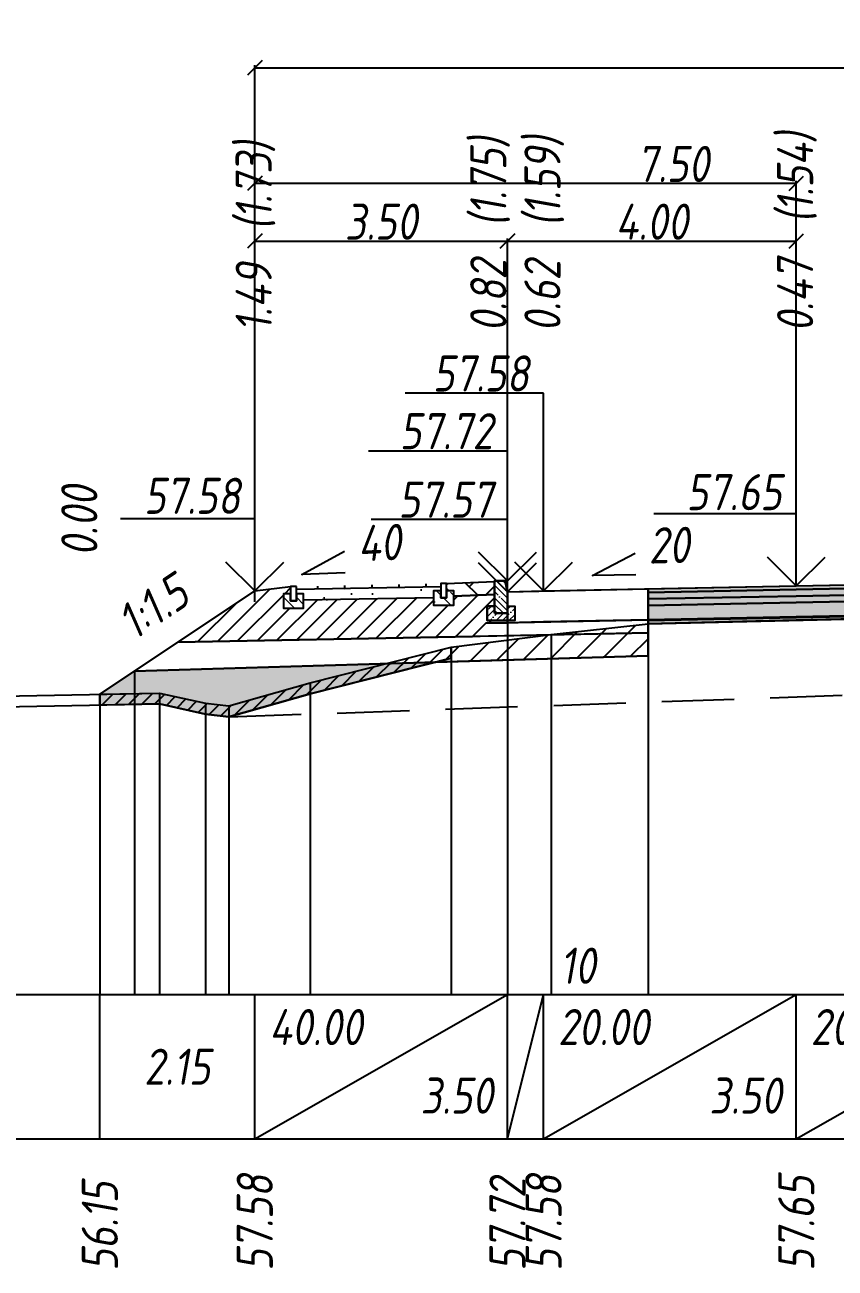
# Model space of a CAD drawing. Extents: x -717 to 1451, y -133302 to 233.
# Drawn here: x 99.8 to 155.9, y -73352 to -73265.8 of the extents above; entities that cross this region are included whole.
import ezdxf
from ezdxf.enums import TextEntityAlignment as Align

# ---------------------------------------------------------------- set-up
doc = ezdxf.new("R2010")
doc.units = 0
doc.linetypes.add('штриховая', pattern=[0.75, 0.5, -0.25])
for name, color, linetype in [('Интерполированный поперечник', 2, 'Continuous'), ('КОД_399', 252, 'Continuous'), ('Код_514', 1, 'Continuous'), ('Контур_0', 7, 'Continuous'), ('Контур_2660', 7, 'Continuous'), ('Контур_2665', 7, 'Continuous'), ('Контур_400', 7, 'Continuous'), ('Контур_508', 7, 'Continuous'), ('Контур_512', 7, 'Continuous'), ('Контур_513', 7, 'Continuous'), ('Красный поперечник', 1, 'Continuous'), ('Объём_2501', 7, 'Continuous'), ('Объём_2650', 7, 'Continuous'), ('Объём_2660', 7, 'Continuous'), ('Объём_2661', 7, 'Continuous'), ('Объём_2665', 7, 'Continuous'), ('Объём_2666', 7, 'Continuous'), ('Объём_2667', 7, 'Continuous'), ('Объём_2668', 7, 'Continuous'), ('Объём_2669', 7, 'Continuous'), ('Объём_2675', 7, 'Continuous'), ('Объём_2753', 7, 'Continuous'), ('Откосы', 7, 'Continuous'), ('Отметки покрытия', 7, 'Continuous'), ('Рабочие отметки', 7, 'Continuous'), ('Рабочие отметки доп.', 7, 'Continuous'), ('Слои выравнивания', 7, 'Continuous'), ('Таблица', 7, 'Continuous'), ('Уклоны проезжей части', 7, 'Continuous'), ('Черный поперечник', 3, 'Continuous')]:
    doc.layers.add(name, color=color, linetype=linetype)
for name, color, linetype, true_color in [('Контур_2540', 2, 'Continuous', 0xffff00), ('Контур_2562', 3, 'Continuous', 0x00ff00), ('Контур_2570', 7, 'Continuous', 0x80ff00), ('Контур_2725', 7, 'Continuous', 0x323232), ('Контур_2737', 4, 'Continuous', 0x00ffff), ('Контур_2738', 4, 'Continuous', 0x00ffff), ('Контур_2739', 4, 'Continuous', 0x00ffff), ('Контур_2741', 4, 'Continuous', 0x00ffff), ('Контур_2742', 4, 'Continuous', 0x00ffff), ('Контур_2743', 4, 'Continuous', 0x00ffff), ('Контур_2744', 7, 'Continuous', 0xa4ffff), ('Контур_2745', 7, 'Continuous', 0xa4ffff), ('Контур_2747', 4, 'Continuous', 0x00ffff), ('Контур_2748', 4, 'Continuous', 0x00ffff), ('Контур_2749', 4, 'Continuous', 0x00ffff), ('Контур_2750', 4, 'Continuous', 0x00ffff), ('Контур_2751', 4, 'Continuous', 0x00ffff), ('Контур_2752', 4, 'Continuous', 0x00ffff), ('Контур_2760', 7, 'Continuous', 0x323232), ('Контур_2761', 7, 'Continuous', 0x323232), ('Контур_2762', 7, 'Continuous', 0x323232), ('Контур_2763', 7, 'Continuous', 0x323232), ('Контур_2764', 7, 'Continuous', 0x323232), ('Контур_2765', 7, 'Continuous', 0x323232), ('Контур_402', 7, 'Continuous', 0xff6464), ('Контур_703', 4, 'Continuous', 0x00ffff), ('Контур_705', 4, 'Continuous', 0x00ffff), ('Контур_707', 4, 'Continuous', 0x00ffff), ('Контур_720', 131, 'Continuous', 0xaaffff), ('Объём_2500', 7, 'Continuous', 0xc0c0c0), ('Объём_2520', 7, 'Continuous', 0x80ffff), ('Объём_2540', 2, 'Continuous', 0xffff00), ('Объём_2562', 3, 'Continuous', 0x00ff00), ('Объём_2563', 7, 'Continuous', 0xff8000), ('Объём_2570', 7, 'Continuous', 0x80ff00), ('Объём_2600', 7, 'Continuous', 0x808000), ('Объём_2746', 2, 'Continuous', 0xffff00)]:
    doc.layers.add(name, color=color, linetype=linetype, true_color=true_color)
doc.styles.get("Standard").update_dxf_attribs({"font": 'txt', "height": 2.5})
doc.styles.add('М', font='romand.shx', dxfattribs={"width": 0.8, "oblique": 10, "height": 2.5})
doc.dimstyles.get("Standard").update_dxf_attribs({"dimtxt": 0.18, "dimasz": 0.18, "dimexe": 0.18, "dimexo": 0.0625, "dimgap": 0.09, "dimtad": 0, "dimtih": 1, "dimtoh": 1, "dimdec": 4, "dimzin": 0, "dimdsep": 46, "dimtxsty": 'Standard', "dimcen": 0.09, "dimadec": 0, "dimazin": 0, "dimtfac": 1, "dimtdec": 4, "dimtofl": 0, "dimtmove": 0, "dimatfit": 3, "dimfxl": 1, "dimtolj": 1, "dimtzin": 0, "dimarcsym": 0})

# ---------------------------------------------------------------- blocks, each defined once
blk = doc.blocks.new('_Oblique')
at = {"color": 0, "linetype": 'ByBlock', "lineweight": -2}
blk.add_line((-0.5, -0.5), (0.5, 0.5), dxfattribs=at)
blk = doc.blocks.new('*D3475')
at = {"color": 0, "lineweight": -2, "transparency": 16777216}
for p, q in [((115.731, -73305.029), (115.731, -73280.597)), ((115.731, -73280.777), (133.231, -73280.777)), ((133.231, -73305.079), (133.231, -73280.597))]:
    blk.add_line(p, q, dxfattribs=at)
at = {"layer": 'Defpoints', "color": 0, "transparency": 16777216}
for p in [(133.231, -73280.777), (115.731, -73305.092), (133.231, -73305.142)]:
    blk.add_point(p, dxfattribs=at)
at = {"color": 0, "lineweight": -2, "transparency": 16777216, "rotation": 180}
blk.add_blockref('_Oblique', (115.731, -73280.777), dxfattribs=at)
at = {"color": 0, "lineweight": -2, "transparency": 16777216}
blk.add_blockref('_Oblique', (133.231, -73280.777), dxfattribs=at)
at = {"color": 0, "transparency": 16777216, "insert": (124.481, -73279.437), "char_height": 2.5, "width": 9.58333, "attachment_point": 5, "style": 'М'}
blk.add_mtext('\\A1;3.50', dxfattribs=at)
blk = doc.blocks.new('*D3477')
at = {"color": 0, "lineweight": -2, "transparency": 16777216}
for p, q in [((133.231, -73305.079), (133.231, -73280.597)), ((133.231, -73280.777), (153.231, -73280.777)), ((153.231, -73304.679), (153.231, -73280.597))]:
    blk.add_line(p, q, dxfattribs=at)
at = {"layer": 'Defpoints', "color": 0, "transparency": 16777216}
for p in [(153.231, -73280.777), (133.231, -73305.142), (153.231, -73304.742)]:
    blk.add_point(p, dxfattribs=at)
at = {"color": 0, "lineweight": -2, "transparency": 16777216, "rotation": 180}
blk.add_blockref('_Oblique', (133.231, -73280.777), dxfattribs=at)
at = {"color": 0, "lineweight": -2, "transparency": 16777216}
blk.add_blockref('_Oblique', (153.231, -73280.777), dxfattribs=at)
at = {"color": 0, "transparency": 16777216, "insert": (143.231, -73279.437), "char_height": 2.5, "width": 9.16667, "attachment_point": 5, "style": 'М'}
blk.add_mtext('\\A1;4.00', dxfattribs=at)
blk = doc.blocks.new('*D3480')
at = {"color": 0, "lineweight": -2, "transparency": 16777216}
for p, q in [((115.731, -73305.779), (115.731, -73276.597)), ((115.731, -73276.777), (153.231, -73276.777)), ((153.231, -73304.679), (153.231, -73276.597))]:
    blk.add_line(p, q, dxfattribs=at)
at = {"layer": 'Defpoints', "color": 0, "transparency": 16777216}
for p in [(153.231, -73276.777), (153.231, -73304.742), (115.731, -73305.842)]:
    blk.add_point(p, dxfattribs=at)
at = {"color": 0, "lineweight": -2, "transparency": 16777216, "rotation": 180}
blk.add_blockref('_Oblique', (115.731, -73276.777), dxfattribs=at)
at = {"color": 0, "lineweight": -2, "transparency": 16777216}
blk.add_blockref('_Oblique', (153.231, -73276.777), dxfattribs=at)
at = {"color": 0, "transparency": 16777216, "insert": (144.689, -73275.437), "char_height": 2.5, "width": 9.58333, "attachment_point": 5, "style": 'М'}
blk.add_mtext('\\A1;7.50', dxfattribs=at)
blk = doc.blocks.new('*D3481')
at = {"color": 0, "lineweight": -2, "transparency": 16777216}
for p, q in [((115.731, -73305.779), (115.731, -73268.597)), ((115.731, -73268.777), (286.564, -73268.777)), ((286.564, -73305.766), (286.564, -73268.597))]:
    blk.add_line(p, q, dxfattribs=at)
at = {"layer": 'Defpoints', "color": 0, "transparency": 16777216}
for p in [(286.564, -73268.777), (115.731, -73305.842), (286.564, -73305.828)]:
    blk.add_point(p, dxfattribs=at)
at = {"color": 0, "lineweight": -2, "transparency": 16777216, "rotation": 180}
blk.add_blockref('_Oblique', (115.731, -73268.777), dxfattribs=at)
at = {"color": 0, "lineweight": -2, "transparency": 16777216}
blk.add_blockref('_Oblique', (286.564, -73268.777), dxfattribs=at)
at = {"color": 0, "transparency": 16777216, "insert": (201.148, -73267.437), "char_height": 2.5, "width": 11.66667, "attachment_point": 5, "style": 'М'}
blk.add_mtext('\\A1;34.17', dxfattribs=at)
blk = doc.blocks.new('БР100.30.18')
at = {"linetype": 'Continuous', "lineweight": 13}
h = blk.add_hatch(dxfattribs=at)
h.set_pattern_fill('ANSI35', scale=5)
h.set_pattern_definition([(45, (-1504.996, -4799.2297), (-0.88388348, 0.88388348), []), (45, (-1504.1121, -4799.2297), (-0.88388348, 0.88388348), [1.5625, -0.3125, 0, -0.3125])])
h.paths.add_polyline_path([(0.3, 3.47), (1.8, 3.47), (1.8, -1.03), (0, -1.03), (0, 1.97)])
h = blk.add_hatch(dxfattribs=at)
h.set_pattern_fill('ANSI35', scale=5, angle=90)
h.set_pattern_definition([(135, (-1504.996, -4800.7297), (-0.88388348, -0.88388348), []), (135, (-1504.996, -4799.8458), (-0.88388348, -0.88388348), [1.5625, -0.3125, 0, -0.3125])])
h.paths.add_polyline_path([(-1, -0.03), (0, -0.03), (0, -1.03), (1.8, -1.03), (1.8, -0.03), (2.8, -0.03), (2.8, -2.03), (-1, -2.03)])
at = {"color": 7, "lineweight": 30}
blk.add_lwpolyline([(1.8, -1.03), (0, -1.03), (0, 1.97), (0.3, 3.47), (1.8, 3.47)], close=True, dxfattribs=at)
at = {"linetype": 'Continuous'}
blk.add_lwpolyline([(0, -0.03), (-1, -0.03), (-1, -2.03), (2.8, -2.03), (2.8, -0.03), (1.8, -0.03)], dxfattribs=at)

msp = doc.modelspace()

# ---------------------------------------------------------------- hatches: boundary and pattern name
at = {"linetype": 'Continuous'}
h = msp.add_hatch(dxfattribs=at)
h.set_pattern_fill('AR-HBONE', color=253, scale=0.3)
h.set_pattern_definition([(45, (-144.337, -79110.3635), (0, 1.69705627), [3.6, -1.2]), (135, (-143.4885, -79109.515), (1e-16, 1.69705627), [3.6, -1.2])])
h.paths.add_polyline_path([(128.61, -73304.514), (128.61, -73305.514), (128.61, -73305.514)])
h.paths.add_polyline_path([(132.33, -73304.365), (129.01, -73304.514), (129.01, -73305.014), (129.51, -73305.014), (129.51, -73305.393), (132.331, -73305.266)])
at = {"linetype": 'Continuous', "lineweight": 13}
h = msp.add_hatch(dxfattribs=at)
h.set_pattern_fill('ANSI35', scale=5, angle=90)
h.set_pattern_definition([(135, (-1702.3322, -7577.0921), (-0.883883476, -0.883883476), []), (135, (-1702.3322, -7576.2082), (-0.883883476, -0.883883476), [1.5625, -0.3125, 0, -0.3125])])
h.paths.add_polyline_path([(119.114, -73305.22), (118.615, -73305.22), (118.614, -73305.72), (118.214, -73305.72), (118.214, -73305.22), (117.714, -73305.22), (117.714, -73306.22), (119.114, -73306.22)])
at = {"linetype": 'Continuous'}
h = msp.add_hatch(dxfattribs=at)
h.set_pattern_fill('ANSI31', color=256, scale=15, angle=45, style=0)
h.set_pattern_definition([(90, (-1756.7732, -78258.145), (-1.875, 3e-16), [])])
h.paths.add_polyline_path([(118.614, -73304.72), (128.61, -73304.514), (128.61, -73304.714), (118.614, -73304.912)])
at = {"linetype": 'Continuous', "lineweight": 13}
h = msp.add_hatch(dxfattribs=at)
h.set_pattern_fill('ANSI35', scale=5, angle=90)
h.set_pattern_definition([(135, (-1712.7278, -7576.886), (-0.883883476, -0.883883476), []), (135, (-1712.7278, -7576.0021), (-0.883883476, -0.883883476), [1.5625, -0.3125, 0, -0.3125])])
h.paths.add_polyline_path([(129.51, -73305.014), (129.01, -73305.014), (129.01, -73305.514), (128.61, -73305.514), (128.61, -73305.014), (128.11, -73305.014), (128.11, -73306.014), (129.51, -73306.014)])
at = {"layer": 'КОД_399'}
h = msp.add_hatch(dxfattribs=at)
h.set_pattern_fill('AR-CONC', scale=0.7, angle=45, style=0)
h.set_pattern_definition([(95, (-1756.855, -78258.2343), (3.860864, 3.2396496), [0.525, -5.775]), (40, (-1756.855, -78258.234), (-4.409945, 3.036377), [0.42, -4.62]), (145.45144, (-1756.5334, -78257.9643), (-0.549081, 6.2760265), [0.4461813, -4.907995]), (91.1842, (-1757.845, -78257.244), (6.101854, 4.4632964), [0.7875, -8.6625]), (141.63564, (-1757.337, -78256.8724), (-0.1953, 9.447982), [0.669272, -7.361996]), (36.18416, (-1757.845, -78257.244), (-0.1953, 9.447982), [0.63, -6.93]), (66, (-1757.1027, -78256.997), (4.947401, 0.9616773), [0.525, -5.775]), (11, (-1757.1027, -78256.997), (-2.38496, 4.793659), [0.42, -4.62]), (116.45144, (-1756.6904, -78256.9167), (2.562441, 5.7553363), [0.4461813, -4.907995]), (82.5, (-1756.8552, -78258.2343), (-1.5875523, 1.7079287), [0, -4.564, 0, -4.69, 0, -4.6375]), (52.5, (-1756.8552, -78258.2343), (-0.6501106, 3.2543661), [0, -2.674, 0, -4.459, 0, -1.7675]), (12.5, (-1757.959, -78259.338), (2.7539272, 2.5306453), [0, -1.75, 0, -5.46, 0, -7.245]), (2.5, (-1758.454, -78259.833), (2.3911299, 3.3821186), [0, -2.275, 0, -3.626, 0, -5.145])])
h.paths.add_polyline_path([(119.114, -73305.22), (118.614, -73305.22), (118.614, -73304.912), (128.61, -73304.714), (128.61, -73305.014), (128.11, -73305.014), (128.11, -73305.474), (119.114, -73305.653)])
at = {"layer": 'Объём_2563'}
h = msp.add_hatch(dxfattribs=at)
h.set_pattern_fill('ANSI31', color=256, scale=0.3)
h.paths.add_polyline_path([(130.813, -73308.178), (110.396, -73308.586), (115.731, -73305.029), (118.214, -73304.72), (118.214, -73305.22), (117.714, -73305.22), (117.714, -73306.22), (119.114, -73306.22), (119.114, -73305.65), (128.11, -73305.472), (128.11, -73306.014), (129.51, -73306.014), (129.51, -73305.393), (132.331, -73305.266), (132.332, -73306.08), (131.832, -73306.081), (131.833, -73307.081), (133.231, -73307.081), (133.231, -73307.229), (131.731, -73307.259)])
h.paths.add_polyline_path([(271.483, -73308.164), (270.564, -73307.246), (269.064, -73307.216), (269.064, -73304.316), (286.564, -73305.016), (291.899, -73308.573)])
at = {"layer": 'Объём_2570'}
h = msp.add_hatch(dxfattribs=at)
h.set_pattern_fill('ANSI31', color=256, scale=0.2)
h.paths.add_polyline_path([(129.331, -73309.678), (119.558, -73312.148), (113.944, -73313.75), (112.321, -73313.562), (109.124, -73312.854), (105, -73312.933), (105, -73312.183), (109.124, -73312.104), (112.321, -73312.812), (113.944, -73313), (119.558, -73311.398), (129.331, -73308.928)])
h.paths.add_polyline_path([(298.821, -73307.533), (282.047, -73308.08), (269.127, -73308.736), (255.696, -73308.631), (245.318, -73308.484), (243.725, -73308.417), (242.613, -73307.933), (238.241, -73306.856), (230.565, -73308.81), (225.688, -73309.819), (223.374, -73309.385), (221.036, -73308.869), (221.036, -73308.119), (223.374, -73308.635), (225.688, -73309.069), (230.565, -73308.06), (238.241, -73306.106), (242.613, -73307.183), (243.725, -73307.667), (245.318, -73307.734), (255.696, -73307.881), (269.127, -73307.986), (282.047, -73307.33), (298.821, -73306.783)])
at = {"layer": 'Объём_2600'}
h = msp.add_hatch(dxfattribs=at)
h.set_pattern_fill('ANSI31', color=6, scale=0.4)
h.paths.add_polyline_path([(136.253, -73308.048), (142.972, -73307.296), (142.972, -73309.52), (128.205, -73309.963), (129.331, -73309.678), (129.331, -73308.928)])
h.paths.add_polyline_path([(221.036, -73308.351), (201.481, -73307.764), (201.481, -73306.951), (209.178, -73307.101), (213.635, -73307.564), (221.036, -73308.119)])
h.paths.add_polyline_path([(295.018, -73309.318), (294.89, -73309.318), (294.89, -73310.567), (231.172, -73308.655), (238.241, -73306.856), (242.613, -73307.933), (243.725, -73308.417), (245.318, -73308.484), (255.696, -73308.631), (269.127, -73308.736), (282.047, -73308.08), (297.638, -73307.572)])
h = msp.add_hatch(dxfattribs=at)
h.set_pattern_fill('HONEY', color=5, scale=0.3)
h.paths.add_polyline_path([(119.558, -73312.148), (113.944, -73313.75), (112.321, -73313.562), (109.124, -73312.854), (105, -73312.933), (105, -73312.183), (107.395, -73310.587), (128.205, -73309.963)])
h.paths.add_polyline_path([(230.565, -73308.81), (225.688, -73309.819), (223.374, -73309.385), (221.036, -73308.869), (221.036, -73308.351), (231.172, -73308.655)])
at = {"layer": 'Слои выравнивания'}
for color, points in [(2, [(142.972, -73304.884), (153.231, -73304.679), (162.472, -73304.494), (170.731, -73304.329), (172.959, -73304.285), (172.959, -73304.535), (170.731, -73304.579), (162.472, -73304.744), (153.231, -73304.929), (142.972, -73305.134)]), (3, [(142.972, -73305.134), (153.231, -73304.929), (162.472, -73304.744), (170.731, -73304.579), (172.959, -73304.535), (172.959, -73304.985), (170.731, -73305.029), (162.472, -73305.194), (153.231, -73305.379), (142.972, -73305.584)]), (4, [(142.972, -73305.584), (153.231, -73305.379), (162.472, -73305.194), (170.731, -73305.029), (172.959, -73304.985), (172.959, -73305.435), (170.731, -73305.479), (162.472, -73305.644), (153.231, -73305.829), (142.972, -73306.034)]), (5, [(142.972, -73306.034), (153.231, -73305.829), (162.472, -73305.644), (170.731, -73305.479), (172.959, -73305.435), (172.959, -73306.435), (170.731, -73306.479), (162.472, -73306.644), (153.231, -73306.829), (142.972, -73307.034)]), (7, [(142.972, -73307.034), (153.231, -73306.829), (162.472, -73306.644), (170.731, -73306.479), (172.959, -73306.435), (172.959, -73306.485), (170.731, -73306.529), (162.472, -73306.694), (153.231, -73306.879), (142.972, -73307.084)]), (6, [(142.972, -73307.084), (153.231, -73306.879), (162.472, -73306.694), (170.731, -73306.529), (172.959, -73306.485), (172.959, -73306.535), (170.731, -73306.598), (162.472, -73306.835), (153.231, -73307.053), (142.972, -73307.296)])]:
    msp.add_hatch(color=color, dxfattribs=at).paths.add_polyline_path(points)

# ---------------------------------------------------------------- linework, layer by layer
for points in [[(129.01, -73304.514), (132.33, -73304.365), (132.331, -73305.266), (129.51, -73305.393), (129.51, -73305.014), (129.01, -73305.014), (129.01, -73304.514)], [(118.214, -73305.22), (117.714, -73305.22), (117.714, -73306.22), (119.114, -73306.22), (119.114, -73305.22), (118.614, -73305.22), (118.614, -73305.72), (118.214, -73305.72), (118.214, -73305.22)], [(118.614, -73304.72), (118.214, -73304.72), (118.214, -73305.72), (118.614, -73305.72), (118.614, -73304.72)], [(118.614, -73304.912), (128.61, -73304.714)], [(128.61, -73305.014), (128.11, -73305.014), (128.11, -73306.014), (129.51, -73306.014), (129.51, -73305.014), (129.01, -73305.014), (129.01, -73305.514), (128.61, -73305.514), (128.61, -73305.014)], [(129.01, -73304.514), (128.61, -73304.514), (128.61, -73305.514), (129.01, -73305.514), (129.01, -73304.514)]]:
    msp.add_lwpolyline(points)
at = {"layer": 'Интерполированный поперечник', "linetype": 'штриховая', "ltscale": 10, "flags": 128}
msp.add_lwpolyline([(113.944, -73313.75), (225.688, -73309.819)], dxfattribs=at)
at = {"layer": 'Код_514'}
for p, q in [((105, -73343), (105, -73333)), ((115.731, -73343), (115.731, -73333)), ((115.731, -73343), (133.231, -73333)), ((133.231, -73343), (133.231, -73333)), ((133.231, -73343), (133.231, -73333)), ((133.231, -73343), (135.731, -73333)), ((135.731, -73343), (135.731, -73333)), ((135.731, -73343), (153.231, -73333)), ((153.231, -73343), (153.231, -73333)), ((153.231, -73343), (170.731, -73333))]:
    msp.add_line(p, q, dxfattribs=at)
at = {"layer": 'Контур_0', "color": 250, "flags": 128}
for points in [[(135.731, -73307.179), (133.231, -73307.229), (133.231, -73305.079), (142.972, -73304.884), (142.972, -73307.034), (135.731, -73307.179), (135.731, -73307.179)], [(131.731, -73307.259), (142.972, -73307.034), (142.972, -73307.934), (130.813, -73308.178), (131.731, -73307.259), (131.731, -73307.259)]]:
    msp.add_lwpolyline(points, dxfattribs=at)
at = {"layer": 'Контур_0', "flags": 128}
msp.add_lwpolyline([(110.396, -73308.586), (130.813, -73308.178), (131.731, -73307.259), (133.231, -73307.229)], dxfattribs=at)
at = {"layer": 'Контур_2540', "flags": 128}
msp.add_lwpolyline([(142.972, -73309.52), (107.395, -73310.587), (110.396, -73308.586), (142.972, -73307.934), (142.972, -73309.52), (142.972, -73309.52)], dxfattribs=at)
at = {"layer": 'Контур_2562', "flags": 128}
msp.add_lwpolyline([(115.731, -73305.029), (115.731, -73305.029), (115.731, -73305.029), (115.731, -73305.029), (115.731, -73305.029)], dxfattribs=at)
at = {"layer": 'Контур_2570', "flags": 128}
msp.add_lwpolyline([(80, -73313.412), (109.124, -73312.854), (112.321, -73313.562), (113.944, -73313.75), (113.944, -73313.75), (119.558, -73312.148), (129.331, -73309.678), (129.331, -73308.928), (136.253, -73308.048), (142.972, -73307.296), (162.472, -73306.835), (176.07, -73306.446), (190.756, -73306.742), (201.481, -73306.951), (209.178, -73307.101), (213.635, -73307.564)], dxfattribs=at)
at = {"layer": 'Контур_2660', "flags": 128}
msp.add_lwpolyline([(107.395, -73310.587), (142.972, -73309.52)], dxfattribs=at)
at = {"layer": 'Контур_2665', "flags": 128}
msp.add_lwpolyline([(115.731, -73305.029), (115.731, -73305.029)], dxfattribs=at)
at = {"layer": 'Контур_2725', "flags": 128}
msp.add_lwpolyline([(142.972, -73307.296), (153.231, -73307.053), (162.472, -73306.835), (170.731, -73306.598), (172.959, -73306.535), (176.07, -73306.472), (176.738, -73306.459), (190.756, -73306.742), (201.481, -73306.951)], dxfattribs=at)
at = {"layer": 'Контур_2737', "flags": 128}
msp.add_lwpolyline([(105, -73312.183), (105, -73312.183)], dxfattribs=at)
at = {"layer": 'Контур_2738', "flags": 128}
msp.add_lwpolyline([(105, -73312.183), (105, -73312.183)], dxfattribs=at)
at = {"layer": 'Контур_2739', "flags": 128}
msp.add_lwpolyline([(105, -73312.183), (105, -73312.183)], dxfattribs=at)
at = {"layer": 'Контур_2741', "flags": 128}
msp.add_lwpolyline([(105, -73312.183), (105, -73312.183)], dxfattribs=at)
at = {"layer": 'Контур_2742', "flags": 128}
msp.add_lwpolyline([(105, -73312.183), (105, -73312.183)], dxfattribs=at)
at = {"layer": 'Контур_2743', "flags": 128}
msp.add_lwpolyline([(105, -73312.183), (105, -73312.183)], dxfattribs=at)
at = {"layer": 'Контур_2744', "flags": 128}
msp.add_lwpolyline([(105, -73312.183), (105, -73312.183)], dxfattribs=at)
msp.add_lwpolyline([(105, -73312.183), (105, -73312.183)], dxfattribs=at)
msp.add_lwpolyline([(105, -73312.183), (105, -73312.183)], dxfattribs=at)
msp.add_lwpolyline([(105, -73312.183), (105, -73312.183)], dxfattribs=at)
msp.add_lwpolyline([(105, -73312.183), (105, -73312.183)], dxfattribs=at)
msp.add_lwpolyline([(105, -73312.183), (105, -73312.183)], dxfattribs=at)
at = {"layer": 'Контур_2745', "flags": 128}
msp.add_lwpolyline([(105, -73312.183), (105, -73312.183)], dxfattribs=at)
msp.add_lwpolyline([(105, -73312.183), (105, -73312.183)], dxfattribs=at)
msp.add_lwpolyline([(105, -73312.183), (105, -73312.183)], dxfattribs=at)
msp.add_lwpolyline([(105, -73312.183), (105, -73312.183)], dxfattribs=at)
msp.add_lwpolyline([(105, -73312.183), (105, -73312.183)], dxfattribs=at)
msp.add_lwpolyline([(105, -73312.183), (105, -73312.183)], dxfattribs=at)
at = {"layer": 'Контур_2747', "flags": 128}
msp.add_lwpolyline([(105, -73312.183), (105, -73312.183)], dxfattribs=at)
at = {"layer": 'Контур_2748', "flags": 128}
msp.add_lwpolyline([(105, -73312.183), (105, -73312.183)], dxfattribs=at)
at = {"layer": 'Контур_2749', "flags": 128}
msp.add_lwpolyline([(105, -73312.183), (105, -73312.183)], dxfattribs=at)
at = {"layer": 'Контур_2750', "flags": 128}
msp.add_lwpolyline([(105, -73312.183), (105, -73312.183)], dxfattribs=at)
at = {"layer": 'Контур_2751', "flags": 128}
msp.add_lwpolyline([(105, -73312.183), (105, -73312.183)], dxfattribs=at)
at = {"layer": 'Контур_2752', "flags": 128}
msp.add_lwpolyline([(105, -73312.183), (105, -73312.183)], dxfattribs=at)
at = {"layer": 'Контур_2760', "flags": 128}
msp.add_lwpolyline([(142.972, -73304.884), (153.231, -73304.679), (162.472, -73304.494), (170.731, -73304.329), (172.959, -73304.285), (176.07, -73304.222), (176.738, -73304.209), (190.756, -73303.929), (201.481, -73303.714)], dxfattribs=at)
at = {"layer": 'Контур_2761', "flags": 128}
msp.add_lwpolyline([(142.972, -73305.134), (153.231, -73304.929), (162.472, -73304.744), (170.731, -73304.579), (172.959, -73304.535), (176.07, -73304.472), (176.738, -73304.459), (190.756, -73304.179), (201.481, -73303.964)], dxfattribs=at)
at = {"layer": 'Контур_2762', "flags": 128}
msp.add_lwpolyline([(142.972, -73305.584), (153.231, -73305.379), (162.472, -73305.194), (170.731, -73305.029), (172.959, -73304.985), (176.07, -73304.922), (176.738, -73304.909), (190.756, -73304.629), (201.481, -73304.414)], dxfattribs=at)
at = {"layer": 'Контур_2763', "flags": 128}
msp.add_lwpolyline([(142.972, -73306.034), (153.231, -73305.829), (162.472, -73305.644), (170.731, -73305.479), (172.959, -73305.435), (176.07, -73305.372), (176.738, -73305.359), (190.756, -73305.079), (201.481, -73304.864)], dxfattribs=at)
at = {"layer": 'Контур_2764', "flags": 128}
msp.add_lwpolyline([(142.972, -73307.034), (153.231, -73306.829), (162.472, -73306.644), (170.731, -73306.479), (172.959, -73306.435), (176.07, -73306.372), (176.738, -73306.359), (190.756, -73306.079), (201.481, -73305.864)], dxfattribs=at)
at = {"layer": 'Контур_2765', "flags": 128}
msp.add_lwpolyline([(142.972, -73307.084), (153.231, -73306.879), (162.472, -73306.694), (170.731, -73306.529), (172.959, -73306.485), (176.07, -73306.422), (176.738, -73306.409), (190.756, -73306.129), (201.481, -73305.914)], dxfattribs=at)
at = {"layer": 'Контур_400', "flags": 128}
msp.add_lwpolyline([(133.231, -73305.079), (135.731, -73305.029), (135.731, -73305.029), (153.231, -73304.679), (153.231, -73304.679), (153.231, -73304.679), (153.231, -73304.679), (170.731, -73304.329), (201.481, -73303.714)], dxfattribs=at)
at = {"layer": 'Контур_402', "flags": 128}
msp.add_lwpolyline([(107.395, -73310.587), (142.972, -73309.52), (142.972, -73307.296), (162.472, -73306.835), (172.959, -73306.535), (176.738, -73306.459), (190.756, -73306.742), (201.481, -73306.951), (201.481, -73307.764), (294.89, -73310.567)], dxfattribs=at)
at = {"layer": 'Контур_508', "flags": 128}
msp.add_lwpolyline([(105, -73312.183), (107.395, -73310.587), (142.972, -73309.52), (142.972, -73307.296), (162.472, -73306.835), (172.959, -73306.535), (176.738, -73306.459), (190.756, -73306.742), (201.481, -73306.951), (201.481, -73307.764), (294.89, -73310.567), (294.89, -73309.318), (295.018, -73309.318), (298.821, -73306.783)], dxfattribs=at)
at = {"layer": 'Контур_512', "flags": 128}
msp.add_lwpolyline([(105, -73312.183), (107.395, -73310.587), (142.972, -73309.52)], dxfattribs=at)
at = {"layer": 'Контур_513', "flags": 128}
msp.add_lwpolyline([(105, -73312.183), (107.395, -73310.587), (142.972, -73309.52), (142.972, -73307.296), (162.472, -73306.835), (172.959, -73306.535), (176.738, -73306.459), (190.756, -73306.742), (201.481, -73306.951), (201.481, -73307.764), (294.89, -73310.567), (294.89, -73309.318), (295.018, -73309.318), (298.821, -73306.783)], dxfattribs=at)
at = {"layer": 'Контур_703', "flags": 128}
msp.add_lwpolyline([(105, -73312.183), (105, -73312.183)], dxfattribs=at)
at = {"layer": 'Контур_705', "flags": 128}
msp.add_lwpolyline([(105, -73312.183), (105, -73312.183)], dxfattribs=at)
at = {"layer": 'Контур_707', "flags": 128}
msp.add_lwpolyline([(105, -73312.183), (105, -73312.183)], dxfattribs=at)
at = {"layer": 'Контур_720', "flags": 128}
msp.add_lwpolyline([(105, -73312.183), (105, -73312.183)], dxfattribs=at)
at = {"layer": 'Красный поперечник'}
for p, q in [((153.231, -73304.679), (170.731, -73304.329)), ((105, -73312.183), (115.731, -73305.029)), ((133.231, -73305.079), (135.731, -73305.029)), ((135.731, -73305.029), (153.231, -73304.679)), ((142.972, -73309.52), (142.972, -73333)), ((107.395, -73310.587), (107.395, -73333)), ((105, -73312.183), (105, -73333))]:
    msp.add_line(p, q, dxfattribs=at)
at = {"layer": 'Объём_2500', "color": 250, "flags": 128}
msp.add_lwpolyline([(135.731, -73307.179), (133.231, -73307.229), (133.231, -73305.079), (142.972, -73304.884), (142.972, -73307.034), (135.731, -73307.179), (135.731, -73307.179)], dxfattribs=at)
msp.add_lwpolyline([(135.731, -73307.179), (133.231, -73307.229), (133.231, -73305.079), (142.972, -73304.884), (142.972, -73307.034), (135.731, -73307.179), (135.731, -73307.179)], dxfattribs=at)
at = {"layer": 'Объём_2501', "flags": 128}
for points in [[(133.231, -73305.079), (135.731, -73305.029), (135.731, -73305.029), (153.231, -73304.679), (153.231, -73304.679), (153.231, -73304.679), (153.231, -73304.679), (170.731, -73304.329), (201.481, -73303.714)], [(133.231, -73305.079), (135.731, -73305.029), (135.731, -73305.029), (153.231, -73304.679)]]:
    msp.add_lwpolyline(points, dxfattribs=at)
at = {"layer": 'Объём_2520', "color": 250, "flags": 128}
msp.add_lwpolyline([(131.731, -73307.259), (142.972, -73307.034), (142.972, -73307.934), (130.813, -73308.178), (131.731, -73307.259), (131.731, -73307.259)], dxfattribs=at)
msp.add_lwpolyline([(131.731, -73307.259), (142.972, -73307.034), (142.972, -73307.934), (130.813, -73308.178), (131.731, -73307.259), (131.731, -73307.259)], dxfattribs=at)
at = {"layer": 'Объём_2540', "flags": 128}
msp.add_lwpolyline([(142.972, -73309.52), (107.395, -73310.587), (110.396, -73308.586), (142.972, -73307.934), (142.972, -73309.52), (142.972, -73309.52)], dxfattribs=at)
msp.add_lwpolyline([(142.972, -73309.52), (107.395, -73310.587), (110.396, -73308.586), (142.972, -73307.934), (142.972, -73309.52), (142.972, -73309.52)], dxfattribs=at)
at = {"layer": 'Объём_2562', "flags": 128}
msp.add_lwpolyline([(115.731, -73305.029), (115.731, -73305.029), (115.731, -73305.029), (115.731, -73305.029), (115.731, -73305.029)], dxfattribs=at)
msp.add_lwpolyline([(115.731, -73305.029), (115.731, -73305.029), (115.731, -73305.029), (115.731, -73305.029), (115.731, -73305.029)], dxfattribs=at)
at = {"layer": 'Объём_2563', "flags": 128}
msp.add_lwpolyline([(130.813, -73308.178), (110.396, -73308.586), (115.731, -73305.029), (118.214, -73304.72), (118.214, -73305.22), (117.714, -73305.22), (117.714, -73306.22), (119.114, -73306.22), (119.114, -73305.65), (128.11, -73305.472), (128.11, -73306.014), (129.51, -73306.014), (129.51, -73305.393), (132.331, -73305.266), (132.332, -73306.08), (131.832, -73306.081), (131.833, -73307.081), (133.231, -73307.081), (133.231, -73307.229), (131.731, -73307.259), (130.813, -73308.178), (130.813, -73308.178)], dxfattribs=at)
at = {"layer": 'Объём_2570', "flags": 128}
msp.add_lwpolyline([(129.331, -73309.678), (119.558, -73312.148), (113.944, -73313.75), (112.321, -73313.562), (109.124, -73312.854), (105, -73312.933), (105, -73312.183), (109.124, -73312.104), (112.321, -73312.812), (113.944, -73313), (119.558, -73311.398), (129.331, -73308.928), (129.331, -73309.678), (129.331, -73309.678)], dxfattribs=at)
msp.add_lwpolyline([(129.331, -73309.678), (119.558, -73312.148), (113.944, -73313.75), (112.321, -73313.562), (109.124, -73312.854), (105, -73312.933), (105, -73312.183), (109.124, -73312.104), (112.321, -73312.812), (113.944, -73313), (119.558, -73311.398), (129.331, -73308.928), (129.331, -73309.678), (129.331, -73309.678)], dxfattribs=at)
at = {"layer": 'Объём_2600', "flags": 128}
msp.add_lwpolyline([(119.558, -73312.148), (113.944, -73313.75), (112.321, -73313.562), (109.124, -73312.854), (105, -73312.933), (105, -73312.183), (107.395, -73310.587), (128.205, -73309.963), (119.558, -73312.148), (119.558, -73312.148)], dxfattribs=at)
msp.add_lwpolyline([(119.558, -73312.148), (113.944, -73313.75), (112.321, -73313.562), (109.124, -73312.854), (105, -73312.933), (105, -73312.183), (107.395, -73310.587), (128.205, -73309.963), (119.558, -73312.148), (119.558, -73312.148)], dxfattribs=at)
at = {"layer": 'Объём_2650', "flags": 128}
msp.add_lwpolyline([(136.253, -73308.048), (142.972, -73307.296), (142.972, -73309.52), (128.205, -73309.963), (129.331, -73309.678), (129.331, -73308.928), (136.253, -73308.048), (136.253, -73308.048)], dxfattribs=at)
at = {"layer": 'Объём_2650', "color": 6, "flags": 128}
msp.add_lwpolyline([(136.253, -73308.048), (142.972, -73307.296), (142.972, -73309.52), (128.205, -73309.963), (129.331, -73309.678), (129.331, -73308.928), (136.253, -73308.048), (136.253, -73308.048)], dxfattribs=at)
at = {"layer": 'Объём_2660', "flags": 128}
msp.add_lwpolyline([(107.395, -73310.587), (142.972, -73309.52)], dxfattribs=at)
msp.add_lwpolyline([(107.395, -73310.587), (142.972, -73309.52)], dxfattribs=at)
at = {"layer": 'Объём_2661', "color": 1, "flags": 128}
msp.add_lwpolyline([(115.731, -73305.029), (105, -73312.183)], dxfattribs=at)
at = {"layer": 'Объём_2665', "flags": 128}
msp.add_lwpolyline([(115.731, -73305.029), (115.731, -73305.029)], dxfattribs=at)
msp.add_lwpolyline([(115.731, -73305.029), (115.731, -73305.029)], dxfattribs=at)
at = {"layer": 'Объём_2666', "color": 1, "flags": 128}
msp.add_lwpolyline([(115.731, -73305.029), (105, -73312.183)], dxfattribs=at)
at = {"layer": 'Объём_2667', "flags": 128}
msp.add_lwpolyline([(105, -73312.183), (105, -73312.183)], dxfattribs=at)
msp.add_lwpolyline([(105, -73312.183), (105, -73312.183)], dxfattribs=at)
msp.add_lwpolyline([(105, -73312.183), (105, -73312.183)], dxfattribs=at)
msp.add_lwpolyline([(105, -73312.183), (105, -73312.183)], dxfattribs=at)
at = {"layer": 'Объём_2668', "flags": 128}
msp.add_lwpolyline([(105, -73312.183), (105, -73312.183)], dxfattribs=at)
msp.add_lwpolyline([(105, -73312.183), (105, -73312.183)], dxfattribs=at)
msp.add_lwpolyline([(105, -73312.183), (105, -73312.183)], dxfattribs=at)
msp.add_lwpolyline([(105, -73312.183), (105, -73312.183)], dxfattribs=at)
at = {"layer": 'Объём_2669', "flags": 128}
msp.add_lwpolyline([(105, -73312.183), (105, -73312.183)], dxfattribs=at)
msp.add_lwpolyline([(105, -73312.183), (105, -73312.183)], dxfattribs=at)
msp.add_lwpolyline([(105, -73312.183), (105, -73312.183)], dxfattribs=at)
msp.add_lwpolyline([(105, -73312.183), (105, -73312.183)], dxfattribs=at)
at = {"layer": 'Объём_2675', "flags": 128}
msp.add_lwpolyline([(105, -73312.183), (105, -73312.183)], dxfattribs=at)
msp.add_lwpolyline([(105, -73312.183), (105, -73312.183)], dxfattribs=at)
msp.add_lwpolyline([(105, -73312.183), (105, -73312.183)], dxfattribs=at)
msp.add_lwpolyline([(105, -73312.183), (105, -73312.183)], dxfattribs=at)
msp.add_lwpolyline([(105, -73312.183), (105, -73312.183)], dxfattribs=at)
msp.add_lwpolyline([(105, -73312.183), (105, -73312.183)], dxfattribs=at)
msp.add_lwpolyline([(105, -73312.183), (105, -73312.183)], dxfattribs=at)
msp.add_lwpolyline([(105, -73312.183), (105, -73312.183)], dxfattribs=at)
msp.add_lwpolyline([(105, -73312.183), (105, -73312.183)], dxfattribs=at)
msp.add_lwpolyline([(105, -73312.183), (105, -73312.183)], dxfattribs=at)
msp.add_lwpolyline([(105, -73312.183), (105, -73312.183)], dxfattribs=at)
msp.add_lwpolyline([(105, -73312.183), (105, -73312.183)], dxfattribs=at)
msp.add_lwpolyline([(105, -73312.183), (105, -73312.183)], dxfattribs=at)
msp.add_lwpolyline([(105, -73312.183), (105, -73312.183)], dxfattribs=at)
msp.add_lwpolyline([(105, -73312.183), (105, -73312.183)], dxfattribs=at)
msp.add_lwpolyline([(105, -73312.183), (105, -73312.183)], dxfattribs=at)
msp.add_lwpolyline([(105, -73312.183), (105, -73312.183)], dxfattribs=at)
msp.add_lwpolyline([(105, -73312.183), (105, -73312.183)], dxfattribs=at)
msp.add_lwpolyline([(105, -73312.183), (105, -73312.183)], dxfattribs=at)
msp.add_lwpolyline([(105, -73312.183), (105, -73312.183)], dxfattribs=at)
msp.add_lwpolyline([(105, -73312.183), (105, -73312.183)], dxfattribs=at)
msp.add_lwpolyline([(105, -73312.183), (105, -73312.183)], dxfattribs=at)
msp.add_lwpolyline([(105, -73312.183), (105, -73312.183)], dxfattribs=at)
msp.add_lwpolyline([(105, -73312.183), (105, -73312.183)], dxfattribs=at)
at = {"layer": 'Объём_2746', "flags": 128}
msp.add_lwpolyline([(129.331, -73309.678), (129.331, -73308.928), (136.253, -73308.048), (142.972, -73307.296), (142.972, -73309.52), (128.205, -73309.963), (129.331, -73309.678), (129.331, -73309.678)], dxfattribs=at)
msp.add_lwpolyline([(129.331, -73309.678), (129.331, -73308.928), (136.253, -73308.048), (142.972, -73307.296), (142.972, -73309.52), (128.205, -73309.963), (129.331, -73309.678), (129.331, -73309.678)], dxfattribs=at)
at = {"layer": 'Объём_2753', "flags": 128}
msp.add_lwpolyline([(142.972, -73304.884), (142.972, -73304.884)], dxfattribs=at)
msp.add_lwpolyline([(142.972, -73304.884), (142.972, -73304.884)], dxfattribs=at)
at = {"layer": 'Откосы', "color": 1, "flags": 128}
for points in [[(121.993, -73303.778), (118.995, -73303.898), (121.933, -73302.279)], [(142.112, -73303.901), (139.112, -73303.961), (142.082, -73302.402)]]:
    msp.add_lwpolyline(points, dxfattribs=at)
at = {"layer": 'Отметки покрытия', "color": 1}
for p, q in [((135.731, -73291.329), (126.134, -73291.329)), ((135.731, -73305.029), (135.731, -73291.329)), ((133.231, -73295.329), (123.6, -73295.329)), ((133.231, -73304.329), (133.231, -73295.329)), ((115.731, -73300.029), (106.422, -73300.029)), ((115.731, -73305.029), (115.731, -73300.029)), ((133.231, -73300.079), (123.788, -73300.079)), ((133.231, -73305.079), (133.231, -73300.079)), ((153.231, -73299.679), (143.362, -73299.679)), ((153.231, -73304.679), (153.231, -73299.679)), ((133.231, -73304.329), (131.231, -73302.329)), ((133.231, -73304.329), (135.231, -73302.329)), ((153.231, -73304.679), (151.231, -73302.679)), ((153.231, -73304.679), (155.231, -73302.679)), ((115.731, -73305.029), (113.731, -73303.029)), ((115.731, -73305.029), (117.731, -73303.029)), ((133.231, -73305.079), (131.231, -73303.079)), ((133.231, -73305.079), (135.231, -73303.079)), ((135.731, -73305.029), (133.731, -73303.029)), ((135.731, -73305.029), (137.731, -73303.029))]:
    msp.add_line(p, q, dxfattribs=at)
at = {"layer": 'Слои выравнивания'}
for p, q in [((133.231, -73305.079), (133.231, -73333)), ((142.972, -73304.884), (142.972, -73333))]:
    msp.add_line(p, q, dxfattribs=at)
at = {"layer": 'Слои выравнивания', "color": 2, "flags": 128}
msp.add_lwpolyline([(142.972, -73304.884), (153.231, -73304.679), (162.472, -73304.494), (170.731, -73304.329), (172.959, -73304.285), (172.959, -73304.535), (170.731, -73304.579), (162.472, -73304.744), (153.231, -73304.929), (142.972, -73305.134)], close=True, dxfattribs=at)
at = {"layer": 'Слои выравнивания', "color": 3, "flags": 128}
msp.add_lwpolyline([(142.972, -73305.134), (153.231, -73304.929), (162.472, -73304.744), (170.731, -73304.579), (172.959, -73304.535), (172.959, -73304.985), (170.731, -73305.029), (162.472, -73305.194), (153.231, -73305.379), (142.972, -73305.584)], close=True, dxfattribs=at)
at = {"layer": 'Слои выравнивания', "color": 4, "flags": 128}
msp.add_lwpolyline([(142.972, -73305.584), (153.231, -73305.379), (162.472, -73305.194), (170.731, -73305.029), (172.959, -73304.985), (172.959, -73305.435), (170.731, -73305.479), (162.472, -73305.644), (153.231, -73305.829), (142.972, -73306.034)], close=True, dxfattribs=at)
at = {"layer": 'Слои выравнивания', "color": 5, "flags": 128}
msp.add_lwpolyline([(142.972, -73306.034), (153.231, -73305.829), (162.472, -73305.644), (170.731, -73305.479), (172.959, -73305.435), (172.959, -73306.435), (170.731, -73306.479), (162.472, -73306.644), (153.231, -73306.829), (142.972, -73307.034)], close=True, dxfattribs=at)
at = {"layer": 'Слои выравнивания', "color": 7, "flags": 128}
msp.add_lwpolyline([(142.972, -73307.034), (153.231, -73306.829), (162.472, -73306.644), (170.731, -73306.479), (172.959, -73306.435), (172.959, -73306.485), (170.731, -73306.529), (162.472, -73306.694), (153.231, -73306.879), (142.972, -73307.084)], close=True, dxfattribs=at)
at = {"layer": 'Слои выравнивания', "color": 6, "flags": 128}
msp.add_lwpolyline([(142.972, -73307.084), (153.231, -73306.879), (162.472, -73306.694), (170.731, -73306.529), (172.959, -73306.485), (172.959, -73306.535), (170.731, -73306.598), (162.472, -73306.835), (153.231, -73307.053), (142.972, -73307.296)], close=True, dxfattribs=at)
at = {"layer": 'Таблица'}
for p, q in [((80, -73333), (323.821, -73333)), ((80, -73343), (323.821, -73343))]:
    msp.add_line(p, q, dxfattribs=at)
at = {"layer": 'Уклоны проезжей части', "color": 1, "flags": 128}
for points in [[(121.993, -73303.778), (118.995, -73303.898), (121.933, -73302.279)], [(142.112, -73303.901), (139.112, -73303.961), (142.082, -73302.402)]]:
    msp.add_lwpolyline(points, dxfattribs=at)
at = {"layer": 'Черный поперечник', "color": 7}
for p, q in [((142.972, -73307.296), (142.972, -73333)), ((136.253, -73308.048), (136.253, -73333)), ((129.331, -73308.928), (129.331, -73333)), ((109.124, -73312.104), (109.124, -73333)), ((119.558, -73311.398), (119.558, -73333)), ((112.321, -73312.812), (112.321, -73333)), ((113.944, -73313), (113.944, -73333))]:
    msp.add_line(p, q, dxfattribs=at)
at = {"layer": 'Черный поперечник', "flags": 128}
msp.add_lwpolyline([(80, -73312.662), (109.124, -73312.104), (112.321, -73312.812), (113.944, -73313), (119.558, -73311.398), (129.331, -73308.928), (136.253, -73308.048), (142.972, -73307.296), (162.472, -73306.835), (176.07, -73306.446), (190.756, -73306.742), (201.481, -73306.951), (209.178, -73307.101), (213.635, -73307.564)], dxfattribs=at)

# ---------------------------------------------------------------- block references
at = {"lineweight": 18, "xscale": -0.5, "yscale": 0.5, "zscale": 0.5, "rotation": 0.05553677703885818}
msp.add_blockref('БР100.30.18', (133.232, -73306.063), dxfattribs=at)

# ---------------------------------------------------------------- texts
at = {"layer": 'Код_514', "style": 'М', "oblique": 10, "width": 0.8}
for s, p in [('40.00', (116.731, -73334)), ('20.00', (136.731, -73334)), ('20.00', (154.231, -73334))]:
    msp.add_text(s, height=2.5, dxfattribs=at).set_placement(p, align=Align.TOP_LEFT)
msp.add_text('2.15', height=2.5, dxfattribs=at).set_placement((110.366, -73338), align=Align.MIDDLE_CENTER)
for p in [(132.231, -73342), (152.231, -73342)]:
    msp.add_text('3.50', height=2.5, dxfattribs=at).set_placement(p, align=Align.BOTTOM_RIGHT)
for s, p in [('56.15', (105, -73352.16)), ('57.58', (115.731, -73352.16)), ('57.72', (133.231, -73352.16)), ('57.58', (135.731, -73352.16)), ('57.65', (153.231, -73352.16))]:
    msp.add_text(s, height=2.5, rotation=90, dxfattribs=at).set_placement(p, align=Align.MIDDLE_LEFT)
at = {"layer": 'Откосы', "color": 1, "style": 'М', "oblique": 10, "width": 0.8}
for s, rotation, p in [('40', 2.29061, (124.441, -73303.68)), ('20', 1.14576, (144.461, -73303.854)), ('1:1.5', 33.69007, (109.811, -73307.774))]:
    msp.add_text(s, height=2.5, rotation=rotation, dxfattribs=at).set_placement(p, align=Align.BOTTOM_CENTER)
at = {"layer": 'Отметки покрытия', "color": 1, "style": 'М', "oblique": 10, "width": 0.8}
for s, p in [('57.58', (134.731, -73291.956)), ('57.72', (132.231, -73295.956)), ('57.58', (114.731, -73300.435)), ('57.57', (132.231, -73300.706)), ('57.65', (152.231, -73300.181))]:
    msp.add_text(s, height=2.5, dxfattribs=at).set_placement(p, align=Align.BOTTOM_RIGHT)
at = {"layer": 'Рабочие отметки', "color": 1, "style": 'М', "oblique": 10, "width": 0.8}
for s, p in [('0.82', (131.903, -73287.066)), ('0.62', (135.653, -73287.066)), ('0.47', (153.153, -73287.066)), ('1.49', (115.653, -73287.066)), ('0.00', (103.578, -73302.614))]:
    msp.add_text(s, height=2.5, rotation=90, dxfattribs=at).set_placement(p, align=Align.MIDDLE_LEFT)
at = {"layer": 'Рабочие отметки доп.', "color": 1, "style": 'М', "oblique": 10, "width": 0.8}
for s, p in [('(1.75)', (131.903, -73279.766)), ('(1.59)', (135.653, -73279.766)), ('(1.54)', (153.153, -73279.516)), ('(1.73)', (115.653, -73280.016))]:
    msp.add_text(s, height=2.5, rotation=90, dxfattribs=at).set_placement(p, align=Align.MIDDLE_LEFT)
at = {"layer": 'Слои выравнивания', "style": 'М', "oblique": 10, "width": 0.8}
msp.add_text('10', height=2.5, dxfattribs=at).set_placement((138.102, -73333), align=Align.BOTTOM_CENTER)
at = {"layer": 'Уклоны проезжей части', "color": 1, "style": 'М', "oblique": 10, "width": 0.8}
for s, rotation, p in [('40', 2.29061, (124.441, -73303.68)), ('20', 1.14576, (144.461, -73303.854)), ('1:1.5', 33.69007, (109.811, -73307.774))]:
    msp.add_text(s, height=2.5, rotation=rotation, dxfattribs=at).set_placement(p, align=Align.BOTTOM_CENTER)

# ---------------------------------------------------------------- dimensions: what is measured, and where the dimension line sits
at = {"color": 5}
for base, p1, p2, picture, middle in [((286.564, -73268.777), (115.731, -73305.842), (286.564, -73305.828), '*D3481', (201.148, -73267.437)), ((133.231, -73280.777), (115.731, -73305.092), (133.231, -73305.142), '*D3475', (124.481, -73279.437)), ((153.231, -73280.777), (133.231, -73305.142), (153.231, -73304.742), '*D3477', (143.231, -73279.437))]:
    dim = msp.add_linear_dim(base=base, p1=p1, p2=p2, angle=180, dimstyle='Standard', override={"dimtxt": 2.5, "dimasz": 1, "dimtad": 1, "dimdec": 2, "dimlfac": 0.2, "dimtxsty": 'М', "dimblk1": 'Oblique', "dimblk2": 'Oblique', "dimsah": 1}, dxfattribs=at)
    dim.commit()
    dim.dimension.update_dxf_attribs({"geometry": picture, "text_midpoint": middle})
dim = msp.add_linear_dim(base=(153.231, -73276.777), p1=(115.731, -73305.842), p2=(153.231, -73304.742), angle=180, dimstyle='Standard', override={"dimtxt": 2.5, "dimasz": 1, "dimtad": 1, "dimdec": 2, "dimlfac": 0.2, "dimtxsty": 'М', "dimblk1": 'Oblique', "dimblk2": 'Oblique', "dimsah": 1}, dxfattribs=at)
dim.commit()
dim.dimension.update_dxf_attribs({"geometry": '*D3480', "text_midpoint": (144.689, -73276.777), "dimtype": 160})

doc.saveas('drawing.dxf')
